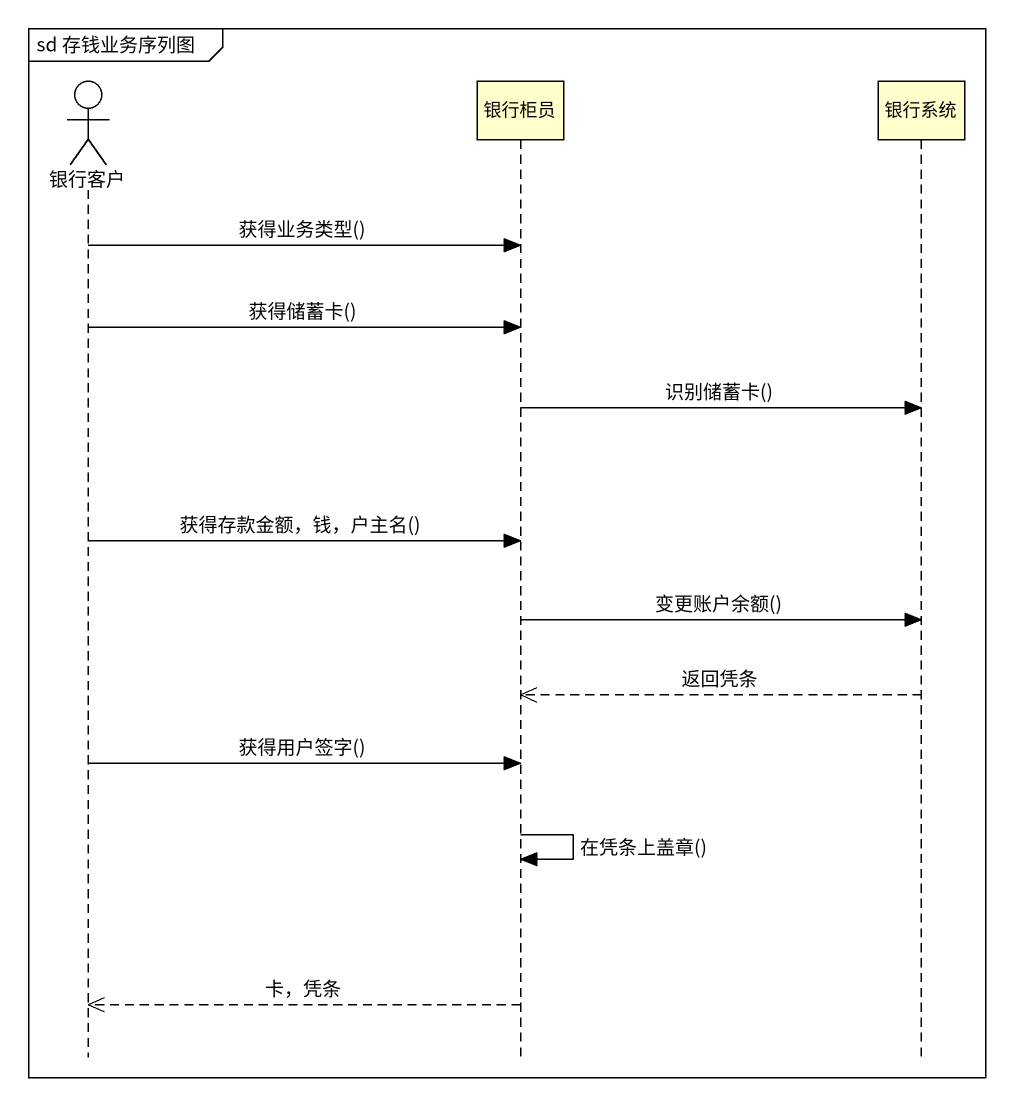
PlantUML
@startuml
mainframe sd 存钱业务序列图
hide footbox
actor 银行客户
participant 银行柜员
participant 银行系统

银行客户 -> 银行柜员 : 获得业务类型()
银行客户 -> 银行柜员 : 获得储蓄卡()
银行柜员 -> 银行系统 : 识别储蓄卡()
银行客户 -> 银行柜员 : 获得存款金额，钱，户主名()
银行柜员 -> 银行系统 : 变更账户余额()
银行系统 -->> 银行柜员 : 返回凭条
银行客户 -> 银行柜员 : 获得用户签字()
银行柜员 -> 银行柜员 : 在凭条上盖章()
银行柜员 -->> 银行客户 : 卡，凭条
@enduml
